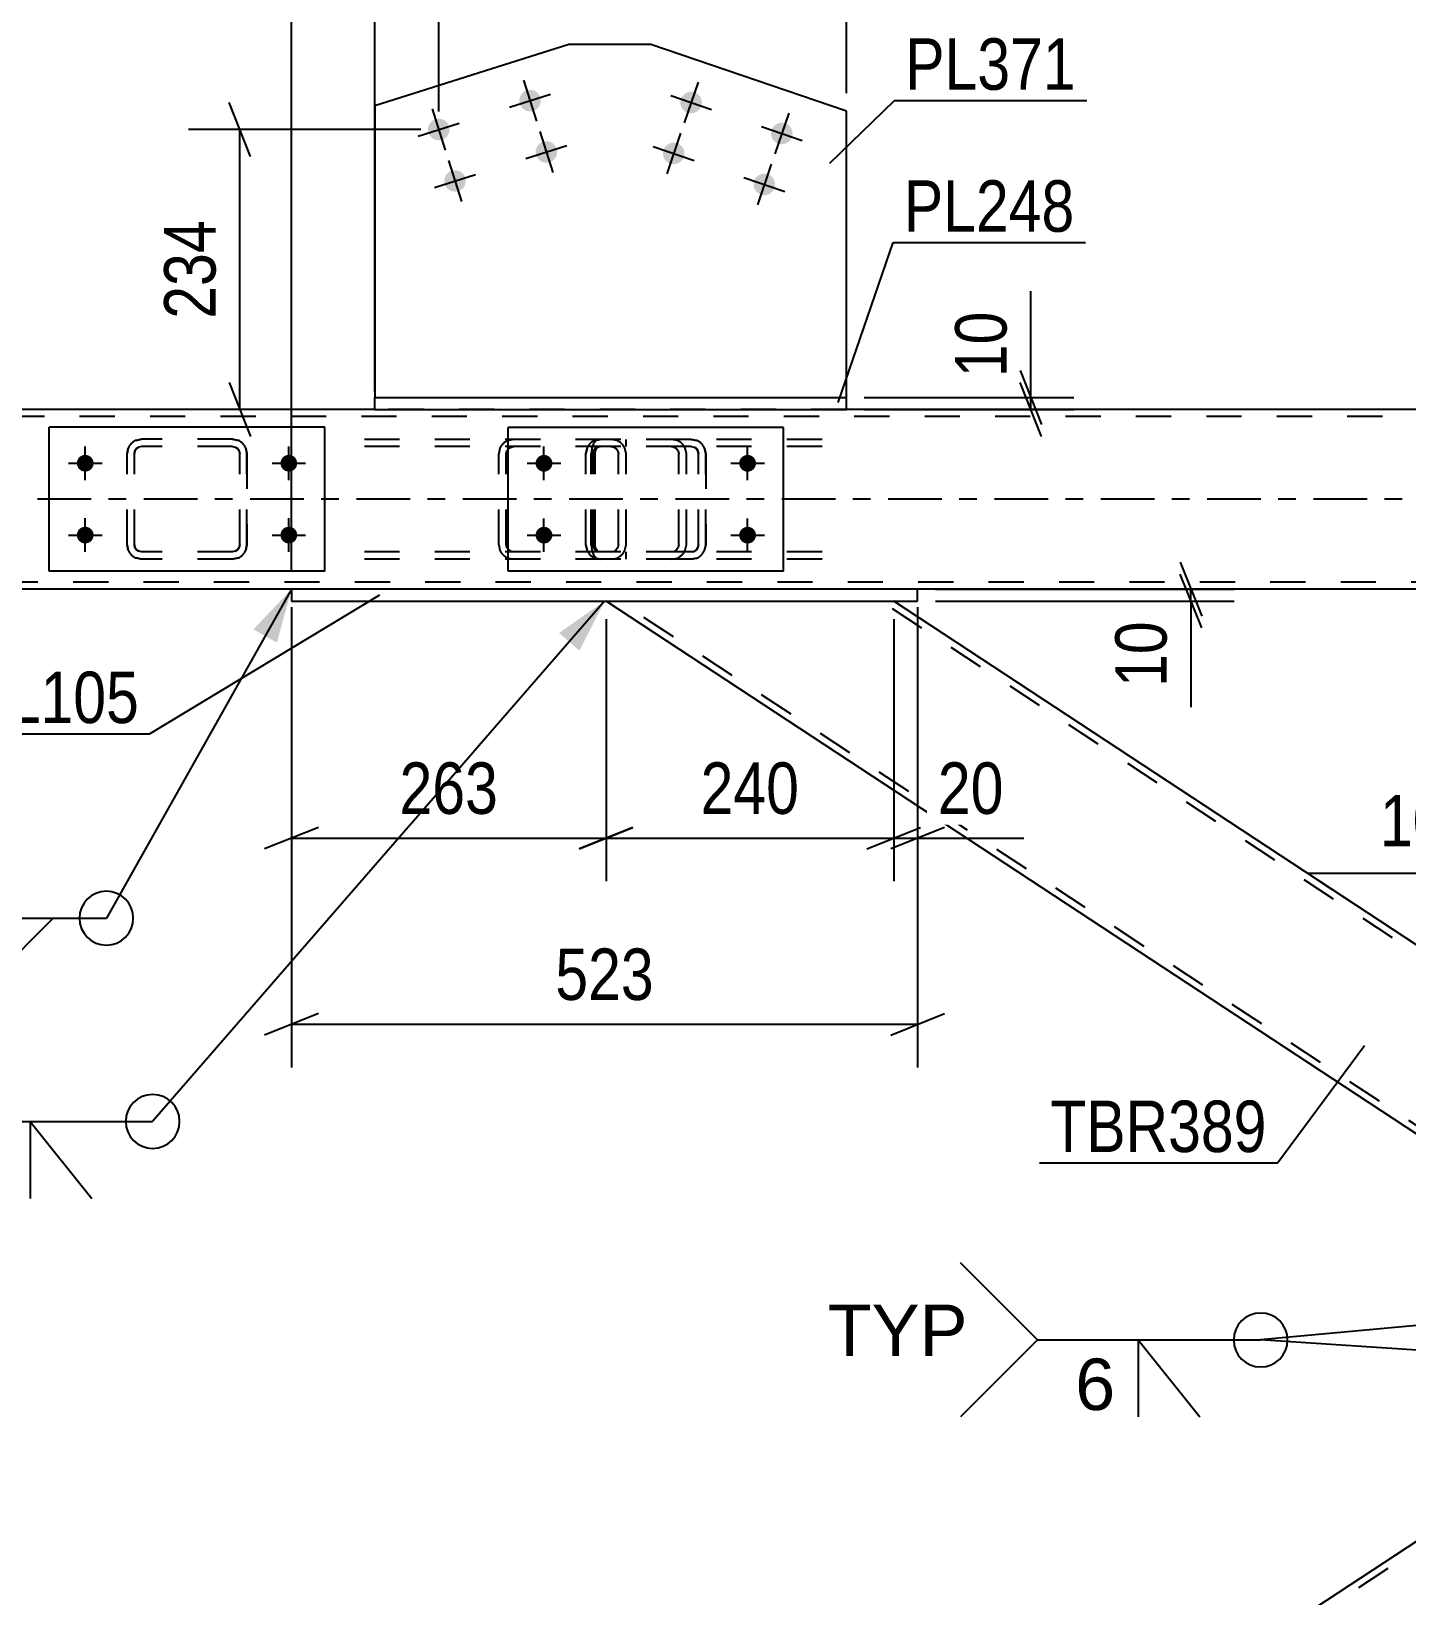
# Model space of a CAD drawing. Header units: millimetres. Extents: x -563 to 626, y -882 to -41.
# Drawn here: x -462.9 to -386.4, y -275.9 to -188.8 of the extents above; entities that cross this region are included whole.
import ezdxf

# ---------------------------------------------------------------- set-up
doc = ezdxf.new("R2010")
doc.units = ezdxf.units.MM
doc.linetypes.add('DXK_LINE_DOT2', pattern=[3.9198, 1.9599, -1.9599])
doc.linetypes.add('DXK_LINE_DOT3', pattern=[5.9187, 2.979, -0.9799, 0.9799, -0.9799])
doc.styles.add('Arial', font='ARIAL.TTF', dxfattribs={"height": 0.2})
doc.styles.add('Arial Narrow', font='ARIALN.TTF', dxfattribs={"height": 0.2})

# ---------------------------------------------------------------- blocks, each defined once
blk = doc.blocks.new('Part-761534688-6300 - 6164')
at = {"color": 2, "linetype": 'Continuous'}
for p, q in [((-368.599, -261.545), (-430.929, -220.546)), ((-360.592, -256.279), (-414.916, -220.546)), ((-361.042, -256.574), (-368.599, -261.545)), ((-360.648, -256.315), (-361.042, -256.574)), ((-360.592, -256.279), (-360.648, -256.315))]:
    blk.add_line(p, q, dxfattribs=at)
at = {"color": 7, "linetype": 'DXK_LINE_DOT2'}
for p, q in [((-430.929, -220.546), (-414.916, -220.546)), ((-368.235, -261.306), (-430.202, -220.546)), ((-360.956, -256.518), (-415.644, -220.546)), ((-361.042, -256.574), (-360.806, -256.419))]:
    blk.add_line(p, q, dxfattribs=at)
blk = doc.blocks.new('Bolt-761534688-6180 - 6164')
at = {"linetype": 'Continuous'}
for points in [[(-434.383, -212.412, -1), (-434.383, -213.346, -1)], [(-423.049, -212.412, -1), (-423.049, -213.346, -1)], [(-434.383, -216.412, -1), (-434.383, -217.346, -1)], [(-423.049, -216.412, -1), (-423.049, -217.346, -1)]]:
    blk.add_hatch(color=1, dxfattribs=at).paths.add_polyline_path(points)
at = {"color": 1, "linetype": 'Continuous'}
for p, q in [((-434.383, -213.812), (-434.383, -211.946)), ((-423.049, -213.812), (-423.049, -211.946)), ((-435.316, -212.879), (-433.449, -212.879)), ((-423.983, -212.879), (-422.116, -212.879)), ((-434.383, -217.812), (-434.383, -215.946)), ((-423.049, -217.812), (-423.049, -215.946)), ((-435.316, -216.879), (-433.449, -216.879)), ((-423.983, -216.879), (-422.116, -216.879))]:
    blk.add_line(p, q, dxfattribs=at)
blk = doc.blocks.new('Bolt-761534688-6174 - 6164')
at = {"linetype": 'Continuous'}
for points in [[(-425.625, -192.989, -1), (-426.761, -192.601, -1)], [(-420.579, -194.716, -1), (-421.714, -194.327, -1)], [(-426.596, -195.828, -1), (-427.732, -195.439, -1)], [(-421.55, -197.554, -1), (-422.686, -197.166, -1)]]:
    blk.add_hatch(color=1, dxfattribs=at).paths.add_polyline_path(points)
at = {"color": 1, "linetype": 'Continuous'}
for p, q in [((-427.328, -192.407), (-425.057, -193.184)), ((-425.804, -191.66), (-426.581, -193.93)), ((-422.282, -194.133), (-420.011, -194.91)), ((-420.758, -193.386), (-421.535, -195.657)), ((-426.776, -194.498), (-427.553, -196.769)), ((-428.299, -195.245), (-426.029, -196.022)), ((-421.729, -196.225), (-422.506, -198.495)), ((-423.253, -196.972), (-420.983, -197.749))]:
    blk.add_line(p, q, dxfattribs=at)
blk = doc.blocks.new('Bolt-761534688-6173 - 6164')
at = {"linetype": 'Continuous'}
for points in [[(-459.918, -212.409, -1), (-459.918, -213.342, -1)], [(-448.585, -212.409, -1), (-448.585, -213.342, -1)], [(-459.918, -216.409, -1), (-459.918, -217.342, -1)], [(-448.585, -216.409, -1), (-448.585, -217.342, -1)]]:
    blk.add_hatch(color=1, dxfattribs=at).paths.add_polyline_path(points)
at = {"color": 1, "linetype": 'Continuous'}
for p, q in [((-459.918, -213.809), (-459.918, -211.942)), ((-448.585, -213.809), (-448.585, -211.942)), ((-460.851, -212.875), (-458.985, -212.875)), ((-449.518, -212.875), (-447.651, -212.875)), ((-459.918, -217.809), (-459.918, -215.942)), ((-448.585, -217.809), (-448.585, -215.942)), ((-460.851, -216.875), (-458.985, -216.875)), ((-449.518, -216.875), (-447.651, -216.875))]:
    blk.add_line(p, q, dxfattribs=at)
blk = doc.blocks.new('Part-761534688-6185 - 6164')
at = {"color": 7, "linetype": 'DXK_LINE_DOT2'}
for p, q in [((-457.091, -211.603), (-456.785, -211.542)), ((-456.785, -211.542), (-457.091, -211.603)), ((-451.718, -211.542), (-456.785, -211.542)), ((-451.718, -211.542), (-451.412, -211.603)), ((-451.412, -211.603), (-451.718, -211.542)), ((-457.585, -212.342), (-457.524, -212.036)), ((-457.524, -212.036), (-457.585, -212.342)), ((-457.585, -217.409), (-457.585, -212.342)), ((-457.585, -212.342), (-457.585, -212.342)), ((-457.585, -217.409), (-457.585, -212.342)), ((-457.185, -212.342), (-457.154, -212.189)), ((-457.154, -212.189), (-457.185, -212.342)), ((-457.185, -217.409), (-457.185, -212.342)), ((-457.185, -212.342), (-457.185, -212.342)), ((-457.185, -217.409), (-457.185, -212.342)), ((-457.154, -212.189), (-457.067, -212.059)), ((-457.067, -212.059), (-457.154, -212.189)), ((-457.067, -212.059), (-456.938, -211.972)), ((-456.938, -211.972), (-457.067, -212.059)), ((-456.785, -211.942), (-456.938, -211.972)), ((-451.718, -211.942), (-456.785, -211.942)), ((-451.718, -211.942), (-451.565, -211.972)), ((-451.565, -211.972), (-451.435, -212.059)), ((-451.435, -212.059), (-451.565, -211.972)), ((-451.435, -212.059), (-451.348, -212.189)), ((-451.348, -212.189), (-451.435, -212.059)), ((-451.348, -212.189), (-451.318, -212.342)), ((-451.318, -212.342), (-451.348, -212.189)), ((-451.318, -217.409), (-451.318, -212.342)), ((-451.318, -212.342), (-451.318, -212.342)), ((-451.318, -217.409), (-451.318, -212.342)), ((-450.979, -212.036), (-450.918, -212.342)), ((-450.918, -212.342), (-450.979, -212.036)), ((-450.918, -217.409), (-450.918, -212.342)), ((-450.918, -212.342), (-450.918, -212.342)), ((-450.918, -212.342), (-450.918, -217.409)), ((-457.585, -217.409), (-457.585, -217.409)), ((-457.524, -217.715), (-457.585, -217.409)), ((-457.585, -217.409), (-457.524, -217.715)), ((-457.185, -217.409), (-457.185, -217.409)), ((-457.154, -217.562), (-457.185, -217.409)), ((-457.185, -217.409), (-457.154, -217.562)), ((-457.067, -217.692), (-457.154, -217.562)), ((-457.154, -217.562), (-457.067, -217.692)), ((-451.348, -217.562), (-451.435, -217.692)), ((-451.435, -217.692), (-451.348, -217.562)), ((-451.318, -217.409), (-451.348, -217.562)), ((-451.348, -217.562), (-451.318, -217.409)), ((-451.318, -217.409), (-451.318, -217.409)), ((-450.918, -217.409), (-450.979, -217.715)), ((-450.979, -217.715), (-450.918, -217.409)), ((-450.918, -217.409), (-450.918, -217.409)), ((-456.785, -218.209), (-457.091, -218.148)), ((-457.091, -218.148), (-456.785, -218.209)), ((-456.938, -217.778), (-457.067, -217.692)), ((-457.067, -217.692), (-456.938, -217.778)), ((-456.785, -217.809), (-456.938, -217.778)), ((-451.718, -217.809), (-456.785, -217.809)), ((-451.718, -218.209), (-456.785, -218.209)), ((-451.565, -217.778), (-451.718, -217.809)), ((-451.412, -218.148), (-451.718, -218.209)), ((-451.718, -218.209), (-451.412, -218.148)), ((-451.435, -217.692), (-451.565, -217.778)), ((-451.565, -217.778), (-451.435, -217.692))]:
    blk.add_line(p, q, dxfattribs=at)
at = {"color": 7, "linetype": 'DXK_LINE_DOT3'}
blk.add_line((-454.251, -214.875), (-454.251, -214.875), dxfattribs=at)
at = {"color": 7, "linetype": 'DXK_LINE_DOT2'}
for centre, start, end in [((-456.785, -212.342), 112.5, 157.5), ((-456.785, -212.342), 112.5, 157.5), ((-451.718, -212.342), 22.5, 67.5), ((-451.718, -212.342), 22.5, 67.5), ((-456.785, -217.409), 202.5, 247.5), ((-456.785, -217.409), 202.5, 247.5), ((-451.718, -217.409), 292.5, 337.5), ((-451.718, -217.409), 292.5, 337.5)]:
    blk.add_arc(centre, 0.8, start, end, dxfattribs=at)
blk = doc.blocks.new('Part-761534688-6186 - 6164')
at = {"color": 2, "linetype": 'Continuous'}
for p, q in [((-421.049, -210.879), (-436.383, -210.879)), ((-436.383, -218.879), (-436.383, -210.879)), ((-421.049, -218.879), (-421.049, -210.879)), ((-421.049, -218.879), (-436.383, -218.879))]:
    blk.add_line(p, q, dxfattribs=at)
blk = doc.blocks.new('Part-761534688-6261 - 6164')
at = {"color": 2, "linetype": 'Continuous'}
for p, q in [((-448.432, -219.879), (-448.432, -220.546)), ((-413.583, -219.879), (-448.432, -219.879)), ((-413.583, -220.546), (-413.583, -219.879)), ((-448.432, -220.546), (-413.583, -220.546))]:
    blk.add_line(p, q, dxfattribs=at)
blk = doc.blocks.new('Part-761534688-6283 - 6164')
at = {"color": 2, "linetype": 'Continuous'}
for p, q in [((-443.805, -209.879), (-443.805, -209.212)), ((-443.805, -209.212), (-417.553, -209.212)), ((-417.553, -209.879), (-417.553, -209.212)), ((-443.805, -209.879), (-417.553, -209.879))]:
    blk.add_line(p, q, dxfattribs=at)
blk = doc.blocks.new('Part-761534688-6239 - 6164')
at = {"color": 7, "linetype": 'DXK_LINE_DOT2'}
for p, q in [((-430.662, -211.546), (-445.686, -211.546)), ((-436.053, -211.546), (-436.379, -211.606)), ((-430.336, -211.606), (-430.662, -211.546)), ((-430.662, -211.946), (-445.686, -211.946)), ((-436.84, -212.039), (-436.905, -212.346)), ((-436.905, -217.412), (-436.905, -212.346)), ((-436.479, -212.346), (-436.447, -212.192)), ((-436.479, -217.412), (-436.479, -212.346)), ((-436.447, -212.192), (-436.354, -212.063)), ((-436.354, -212.063), (-436.216, -211.976)), ((-436.216, -211.976), (-436.053, -211.946)), ((-430.662, -211.946), (-430.499, -211.976)), ((-430.499, -211.976), (-430.361, -212.063)), ((-430.361, -212.063), (-430.268, -212.192)), ((-430.268, -212.192), (-430.236, -212.346)), ((-430.236, -217.412), (-430.236, -212.346)), ((-429.81, -212.346), (-429.875, -212.039)), ((-429.81, -217.412), (-429.81, -212.346)), ((-436.905, -217.412), (-436.84, -217.718)), ((-436.447, -217.565), (-436.479, -217.412)), ((-436.354, -217.695), (-436.447, -217.565)), ((-430.268, -217.565), (-430.361, -217.695)), ((-430.236, -217.412), (-430.268, -217.565)), ((-429.875, -217.718), (-429.81, -217.412)), ((-430.662, -217.812), (-445.686, -217.812)), ((-430.662, -218.212), (-445.686, -218.212)), ((-436.379, -218.151), (-436.053, -218.212)), ((-436.216, -217.782), (-436.354, -217.695)), ((-436.053, -217.812), (-436.216, -217.782)), ((-430.499, -217.782), (-430.662, -217.812)), ((-430.662, -218.212), (-430.336, -218.151)), ((-430.361, -217.695), (-430.499, -217.782))]:
    blk.add_line(p, q, dxfattribs=at)
for centre, start, end in [((-436.086, -212.38), 110.75832, 155.68004), ((-430.629, -212.38), 24.31996, 69.24168), ((-436.086, -217.378), 204.31996, 249.24168), ((-430.629, -217.378), 290.75832, 335.68004)]:
    blk.add_arc(centre, 0.827, start, end, dxfattribs=at)
blk = doc.blocks.new('Part-761534688-6306 - 6164')
at = {"color": 2, "linetype": 'Continuous'}
for p, q in [((-446.585, -210.875), (-461.918, -210.875)), ((-461.918, -218.875), (-461.918, -210.875)), ((-446.585, -218.875), (-446.585, -210.875)), ((-446.585, -218.875), (-461.918, -218.875))]:
    blk.add_line(p, q, dxfattribs=at)
blk = doc.blocks.new('Bolt-761534688-6331 - 6164')
at = {"linetype": 'Continuous'}
for points in [[(-434.584, -192.51, -1), (-435.728, -192.872, -1)], [(-439.669, -194.12, -1), (-440.813, -194.482, -1)], [(-433.679, -195.37, -1), (-434.823, -195.732, -1)], [(-438.764, -196.98, -1), (-439.908, -197.342, -1)]]:
    blk.add_hatch(color=1, dxfattribs=at).paths.add_polyline_path(points)
at = {"color": 1, "linetype": 'Continuous'}
for p, q in [((-435.518, -191.547), (-434.794, -193.835)), ((-436.3, -193.053), (-434.012, -192.329)), ((-440.603, -193.157), (-439.879, -195.445)), ((-441.385, -194.663), (-439.097, -193.939)), ((-434.613, -194.407), (-433.889, -196.696)), ((-435.395, -195.914), (-433.107, -195.189)), ((-439.698, -196.017), (-438.974, -198.305)), ((-440.48, -197.523), (-438.192, -196.799))]:
    blk.add_line(p, q, dxfattribs=at)
blk = doc.blocks.new('Part-761534688-6332 - 6164')
at = {"color": 2, "linetype": 'Continuous'}
for p, q in [((-433, -189.561), (-443.805, -192.981)), ((-428.436, -189.561), (-433, -189.561)), ((-417.553, -193.285), (-428.436, -189.561)), ((-443.805, -192.981), (-443.805, -209.212)), ((-417.553, -209.212), (-417.553, -193.285))]:
    blk.add_line(p, q, dxfattribs=at)
at = {"color": 7, "linetype": 'DXK_LINE_DOT2'}
blk.add_line((-443.805, -209.212), (-417.553, -209.212), dxfattribs=at)
blk = doc.blocks.new('Part-761534688-6352 - 6164')
at = {"color": 7, "linetype": 'DXK_LINE_DOT2'}
for p, q in [((-431.306, -211.546), (-431.478, -211.606)), ((-418.903, -211.546), (-431.306, -211.546)), ((-429.81, -211.946), (-429.81, -211.546)), ((-426.973, -211.606), (-427.295, -211.546)), ((-431.721, -212.039), (-431.755, -212.346)), ((-431.755, -217.412), (-431.755, -212.346)), ((-431.624, -211.78), (-431.721, -212.039)), ((-431.478, -211.606), (-431.624, -211.78)), ((-431.531, -212.346), (-431.514, -212.192)), ((-431.531, -217.412), (-431.531, -212.346)), ((-431.514, -212.192), (-431.465, -212.063)), ((-431.465, -212.063), (-431.392, -211.976)), ((-431.392, -211.976), (-431.306, -211.946)), ((-418.903, -211.946), (-431.306, -211.946)), ((-427.295, -211.946), (-427.134, -211.976)), ((-427.134, -211.976), (-426.998, -212.063)), ((-426.998, -212.063), (-426.907, -212.192)), ((-426.907, -212.192), (-426.875, -212.346)), ((-426.875, -217.412), (-426.875, -212.346)), ((-426.455, -212.346), (-426.519, -212.039)), ((-426.455, -217.412), (-426.455, -212.346)), ((-431.755, -217.412), (-431.721, -217.718)), ((-431.514, -217.565), (-431.531, -217.412)), ((-431.465, -217.695), (-431.514, -217.565)), ((-426.907, -217.565), (-426.998, -217.695)), ((-426.875, -217.412), (-426.907, -217.565)), ((-426.519, -217.718), (-426.455, -217.412)), ((-431.721, -217.718), (-431.624, -217.978)), ((-431.624, -217.978), (-431.478, -218.151)), ((-431.478, -218.151), (-431.306, -218.212)), ((-431.392, -217.782), (-431.465, -217.695)), ((-431.306, -217.812), (-431.392, -217.782)), ((-418.903, -217.812), (-431.306, -217.812)), ((-418.903, -218.212), (-431.306, -218.212)), ((-429.81, -218.212), (-429.81, -217.812)), ((-427.134, -217.782), (-427.295, -217.812)), ((-427.295, -218.212), (-426.973, -218.151)), ((-426.998, -217.695), (-427.134, -217.782))]:
    blk.add_line(p, q, dxfattribs=at)
for centre, start, end in [((-427.27, -212.372), 23.89514, 68.84868), ((-427.27, -217.386), 291.15132, 336.10486)]:
    blk.add_arc(centre, 0.821, start, end, dxfattribs=at)
blk = doc.blocks.new('Part-761534688-6371 - 6164')
at = {"color": 7, "linetype": 'DXK_LINE_DOT2'}
blk.add_line((-305.541, -220.546), (-432.734, -304.21), dxfattribs=at)
at = {"color": 2, "linetype": 'Continuous'}
blk.add_line((-368.599, -261.545), (-433.462, -304.21), dxfattribs=at)
blk = doc.blocks.new('Part-761534688-6421 - 6164')
at = {"color": 7, "linetype": 'DXK_LINE_DOT2'}
for p, q in [((-258.359, -210.279), (-488.03, -210.279)), ((-417.553, -209.879), (-443.805, -209.879)), ((-488.03, -219.479), (-258.359, -219.479)), ((-413.583, -219.879), (-448.432, -219.879))]:
    blk.add_line(p, q, dxfattribs=at)
at = {"color": 2, "linetype": 'Continuous'}
for p, q in [((-443.805, -209.879), (-481.364, -209.879)), ((-373.45, -209.879), (-417.553, -209.879)), ((-448.432, -219.879), (-481.364, -219.879)), ((-307.602, -219.879), (-413.583, -219.879))]:
    blk.add_line(p, q, dxfattribs=at)
at = {"color": 7, "linetype": 'DXK_LINE_DOT3'}
blk.add_line((-258.359, -214.879), (-488.03, -214.879), dxfattribs=at)
blk = doc.blocks.new('Part-761534688-6429 - 6164')
at = {"color": 7, "linetype": 'DXK_LINE_DOT2'}
for p, q in [((-431.555, -211.606), (-431.249, -211.546)), ((-431.249, -211.546), (-431.555, -211.606)), ((-426.183, -211.546), (-431.249, -211.546)), ((-426.183, -211.546), (-425.877, -211.606)), ((-425.876, -211.606), (-426.183, -211.546)), ((-432.049, -212.346), (-431.988, -212.039)), ((-431.988, -212.039), (-432.049, -212.346)), ((-432.049, -217.412), (-432.049, -212.346)), ((-432.049, -212.346), (-432.049, -212.346)), ((-432.049, -217.412), (-432.049, -212.346)), ((-431.649, -212.346), (-431.619, -212.192)), ((-431.619, -212.192), (-431.649, -212.346)), ((-431.649, -217.412), (-431.649, -212.346)), ((-431.649, -212.346), (-431.649, -212.346)), ((-431.649, -217.412), (-431.649, -212.346)), ((-431.619, -212.192), (-431.532, -212.063)), ((-431.532, -212.063), (-431.619, -212.192)), ((-431.532, -212.063), (-431.402, -211.976)), ((-431.402, -211.976), (-431.532, -212.063)), ((-431.402, -211.976), (-431.249, -211.946)), ((-431.249, -211.946), (-431.402, -211.976)), ((-426.183, -211.946), (-431.249, -211.946)), ((-426.183, -211.946), (-426.03, -211.976)), ((-426.03, -211.976), (-425.9, -212.063)), ((-425.9, -212.063), (-426.03, -211.976)), ((-425.9, -212.063), (-425.813, -212.192)), ((-425.813, -212.192), (-425.9, -212.063)), ((-425.813, -212.192), (-425.783, -212.346)), ((-425.783, -212.346), (-425.813, -212.192)), ((-425.783, -217.412), (-425.783, -212.346)), ((-425.783, -212.346), (-425.783, -212.346)), ((-425.783, -217.412), (-425.783, -212.346)), ((-425.444, -212.039), (-425.383, -212.346)), ((-425.383, -212.346), (-425.444, -212.039)), ((-425.383, -217.412), (-425.383, -212.346)), ((-425.383, -212.346), (-425.383, -212.346)), ((-425.383, -212.346), (-425.383, -217.412)), ((-432.049, -217.412), (-432.049, -217.412)), ((-431.988, -217.718), (-432.049, -217.412)), ((-432.049, -217.412), (-431.988, -217.718)), ((-431.649, -217.412), (-431.649, -217.412)), ((-431.619, -217.565), (-431.649, -217.412)), ((-431.649, -217.412), (-431.619, -217.565)), ((-431.532, -217.695), (-431.619, -217.565)), ((-431.619, -217.565), (-431.532, -217.695)), ((-425.813, -217.565), (-425.9, -217.695)), ((-425.9, -217.695), (-425.813, -217.565)), ((-425.783, -217.412), (-425.813, -217.565)), ((-425.813, -217.565), (-425.783, -217.412)), ((-425.783, -217.412), (-425.783, -217.412)), ((-425.383, -217.412), (-425.444, -217.718)), ((-425.444, -217.718), (-425.383, -217.412)), ((-425.383, -217.412), (-425.383, -217.412)), ((-431.249, -218.212), (-431.555, -218.151)), ((-431.555, -218.151), (-431.249, -218.212)), ((-431.402, -217.782), (-431.532, -217.695)), ((-431.532, -217.695), (-431.402, -217.782)), ((-431.249, -217.812), (-431.402, -217.782)), ((-426.183, -217.812), (-431.249, -217.812)), ((-426.183, -218.212), (-431.249, -218.212)), ((-426.03, -217.782), (-426.183, -217.812)), ((-426.183, -217.812), (-426.03, -217.782)), ((-425.877, -218.151), (-426.183, -218.212)), ((-426.183, -218.212), (-425.876, -218.151)), ((-425.9, -217.695), (-426.03, -217.782)), ((-426.03, -217.782), (-425.9, -217.695))]:
    blk.add_line(p, q, dxfattribs=at)
at = {"color": 7, "linetype": 'DXK_LINE_DOT3'}
blk.add_line((-428.716, -214.879), (-428.716, -214.879), dxfattribs=at)
at = {"color": 7, "linetype": 'DXK_LINE_DOT2'}
for centre, start, end in [((-431.249, -212.346), 112.5, 157.5), ((-431.249, -212.346), 112.5, 157.5), ((-426.183, -212.346), 22.5, 67.5), ((-426.183, -212.346), 22.5, 67.5), ((-431.249, -217.412), 202.5, 247.5), ((-431.249, -217.412), 202.5, 247.5), ((-426.183, -217.412), 292.5, 337.5), ((-426.183, -217.412), 292.5, 337.5)]:
    blk.add_arc(centre, 0.8, start, end, dxfattribs=at)
blk = doc.blocks.new('StraightDimension-761534688-22443 - 6164')
at = {"color": 7, "linetype": 'Continuous'}
for p, q in [((-443.805, -208.879), (-443.805, -182.561)), ((-440.241, -193.301), (-440.241, -182.561)), ((-443.805, -185.411), (-449.711, -185.411)), ((-443.805, -185.411), (-449.711, -185.411)), ((-445.305, -186.011), (-442.305, -184.811)), ((-443.805, -185.411), (-440.241, -185.411)), ((-438.741, -184.811), (-441.741, -186.011))]:
    blk.add_line(p, q, dxfattribs=at)
at = {"color": 0}
blk.add_wipeout([(-444.33, -184.661), (-444.33, -180.461), (-449.186, -180.461), (-449.186, -184.661)], dxfattribs=at)
at = {"color": 3, "style": 'Arial Narrow'}
blk.add_text('53', height=2.8633, dxfattribs=at).set_placement((-448.586, -184.061))
blk = doc.blocks.new('StraightDimension-761534688-6553 - 6164')
at = {"color": 7, "linetype": 'Continuous'}
for p, q in [((-448.432, -220.879), (-448.432, -246.5)), ((-413.583, -220.879), (-413.583, -246.5)), ((-446.932, -243.5), (-449.932, -244.7)), ((-415.083, -244.7), (-412.083, -243.5)), ((-448.432, -244.1), (-413.583, -244.1))]:
    blk.add_line(p, q, dxfattribs=at)
at = {"color": 0}
blk.add_wipeout([(-427.665, -243.35), (-427.665, -239.15), (-434.35, -239.15), (-434.35, -243.35)], dxfattribs=at)
at = {"color": 3, "style": 'Arial Narrow'}
blk.add_text('523', height=2.8633, dxfattribs=at).set_placement((-433.75, -242.75))
blk = doc.blocks.new('StraightDimension-761534688-22627 - 6164')
at = {"color": 7, "linetype": 'Continuous'}
for p, q in [((-407.282, -209.212), (-407.282, -203.306)), ((-407.282, -209.212), (-407.282, -203.306)), ((-407.882, -207.712), (-406.682, -210.712)), ((-406.682, -211.379), (-407.882, -208.379)), ((-416.553, -209.212), (-404.882, -209.212)), ((-407.282, -209.879), (-407.282, -209.212)), ((-416.553, -209.879), (-404.882, -209.879))]:
    blk.add_line(p, q, dxfattribs=at)
at = {"color": 0}
blk.add_wipeout([(-408.032, -203.831), (-412.232, -203.831), (-412.232, -208.687), (-408.032, -208.687)], dxfattribs=at)
at = {"color": 3, "style": 'Arial Narrow'}
blk.add_text('10', height=2.8633, rotation=90.00021, dxfattribs=at).set_placement((-408.632, -208.087))
blk = doc.blocks.new('StraightDimension-761534688-22442 - 6164')
at = {"color": 7, "linetype": 'Continuous'}
for p, q in [((-440.241, -193.301), (-440.241, -182.561)), ((-417.553, -192.285), (-417.553, -182.561)), ((-438.741, -184.811), (-441.741, -186.011)), ((-440.241, -185.411), (-417.553, -185.411)), ((-419.053, -186.011), (-416.053, -184.811))]:
    blk.add_line(p, q, dxfattribs=at)
at = {"color": 0}
blk.add_wipeout([(-425.555, -184.661), (-425.555, -180.461), (-432.239, -180.461), (-432.239, -184.661)], dxfattribs=at)
at = {"color": 3, "style": 'Arial Narrow'}
blk.add_text('340', height=2.8633, dxfattribs=at).set_placement((-431.639, -184.061))
blk = doc.blocks.new('StraightDimension-761534688-12094 - 6164')
at = {"color": 7, "linetype": 'Continuous'}
blk.add_line((-443.805, -208.879), (-443.805, -155.597), dxfattribs=at)
blk = doc.blocks.new('StraightDimension-761534688-12095 - 6164')
at = {"color": 7, "linetype": 'Continuous'}
for p, q in [((-443.805, -208.879), (-443.805, -155.597)), ((-448.432, -218.879), (-448.432, -162.497)), ((-449.932, -174.381), (-446.932, -173.181)), ((-442.305, -173.181), (-445.305, -174.381)), ((-448.432, -173.781), (-443.805, -173.781))]:
    blk.add_line(p, q, dxfattribs=at)
at = {"color": 0, "linetype": 'Continuous'}
blk.add_wipeout([(-444.405, -154.997), (-448.605, -154.997), (-448.605, -161.681), (-444.405, -161.681)], dxfattribs=at)
at = {"color": 3, "linetype": 'Continuous', "style": 'Arial Narrow'}
blk.add_text('663', height=2.8633, rotation=90.00021, dxfattribs=at).set_placement((-445.005, -161.081))
at = {"color": 0}
blk.add_wipeout([(-443.69, -173.031), (-443.69, -168.831), (-448.547, -168.831), (-448.547, -173.031)], dxfattribs=at)
at = {"color": 3, "style": 'Arial Narrow'}
blk.add_text('69', height=2.8633, dxfattribs=at).set_placement((-447.947, -172.431))
blk = doc.blocks.new('StraightDimension-761534688-12096 - 6164')
at = {"color": 7, "linetype": 'Continuous'}
for p, q in [((-448.432, -218.879), (-448.432, -162.497)), ((-488.03, -208.879), (-488.03, -170.653)), ((-486.53, -173.181), (-489.53, -174.381)), ((-449.932, -174.381), (-446.932, -173.181)), ((-488.03, -173.781), (-448.432, -173.781))]:
    blk.add_line(p, q, dxfattribs=at)
at = {"color": 0, "linetype": 'Continuous'}
blk.add_wipeout([(-449.032, -161.897), (-453.232, -161.897), (-453.232, -168.581), (-449.032, -168.581)], dxfattribs=at)
at = {"color": 0}
blk.add_wipeout([(-464.889, -173.031), (-464.889, -168.831), (-471.573, -168.831), (-471.573, -173.031)], dxfattribs=at)
at = {"color": 3, "linetype": 'Continuous', "style": 'Arial Narrow'}
blk.add_text('594', height=2.8633, rotation=90.00021, dxfattribs=at).set_placement((-449.632, -167.981))
at = {"color": 3, "style": 'Arial Narrow'}
blk.add_text('594', height=2.8633, dxfattribs=at).set_placement((-470.973, -172.431))
at = {"color": 0, "linetype": 'Continuous'}
blk.add_wipeout([(-488.63, -170.053), (-492.83, -170.053), (-492.83, -173.081), (-488.63, -173.081)], dxfattribs=at)
at = {"color": 3, "linetype": 'Continuous', "style": 'Arial Narrow'}
blk.add_text('0', height=2.863, rotation=90.00021, dxfattribs=at).set_placement((-489.23, -172.481))
blk = doc.blocks.new('StraightDimension-761534688-12313 - 6164')
at = {"color": 7, "linetype": 'Continuous'}
for p, q in [((-413.583, -220.879), (-413.583, -236.141)), ((-414.916, -221.546), (-414.916, -236.141)), ((-416.416, -234.341), (-413.416, -233.141)), ((-412.083, -233.141), (-415.083, -234.341)), ((-414.916, -233.741), (-413.583, -233.741)), ((-413.583, -233.741), (-407.677, -233.741)), ((-413.583, -233.741), (-407.677, -233.741))]:
    blk.add_line(p, q, dxfattribs=at)
at = {"color": 0}
blk.add_wipeout([(-408.202, -232.991), (-408.202, -228.791), (-413.058, -228.791), (-413.058, -232.991)], dxfattribs=at)
at = {"color": 3, "style": 'Arial Narrow'}
blk.add_text('20', height=2.8633, dxfattribs=at).set_placement((-412.458, -232.391))
blk = doc.blocks.new('StraightDimension-761534688-12314 - 6164')
at = {"color": 7, "linetype": 'Continuous'}
for p, q in [((-430.929, -221.546), (-430.929, -236.141)), ((-414.916, -221.546), (-414.916, -236.141)), ((-429.429, -233.141), (-432.429, -234.341)), ((-416.416, -234.341), (-413.416, -233.141)), ((-430.929, -233.741), (-414.916, -233.741))]:
    blk.add_line(p, q, dxfattribs=at)
at = {"color": 0}
blk.add_wipeout([(-419.581, -232.991), (-419.581, -228.791), (-426.265, -228.791), (-426.265, -232.991)], dxfattribs=at)
at = {"color": 3, "style": 'Arial Narrow'}
blk.add_text('240', height=2.8633, dxfattribs=at).set_placement((-425.665, -232.391))
blk = doc.blocks.new('StraightDimension-761534688-12315 - 6164')
at = {"color": 7, "linetype": 'Continuous'}
for p, q in [((-448.432, -220.879), (-448.432, -236.141)), ((-430.929, -221.546), (-430.929, -236.141)), ((-446.932, -233.141), (-449.932, -234.341)), ((-432.429, -234.341), (-429.429, -233.141)), ((-448.432, -233.741), (-430.929, -233.741))]:
    blk.add_line(p, q, dxfattribs=at)
at = {"color": 0}
blk.add_wipeout([(-436.338, -232.991), (-436.338, -228.791), (-443.023, -228.791), (-443.023, -232.991)], dxfattribs=at)
at = {"color": 3, "style": 'Arial Narrow'}
blk.add_text('263', height=2.8633, dxfattribs=at).set_placement((-442.423, -232.391))
blk = doc.blocks.new('StraightDimension-761534688-22469 - 6164')
at = {"color": 7, "linetype": 'Continuous'}
for p, q in [((-450.713, -195.801), (-451.913, -192.801)), ((-441.241, -194.301), (-454.163, -194.301)), ((-451.313, -209.879), (-451.313, -194.301)), ((-451.913, -208.379), (-450.713, -211.379)), ((-444.805, -209.879), (-454.163, -209.879))]:
    blk.add_line(p, q, dxfattribs=at)
at = {"color": 0}
blk.add_wipeout([(-452.063, -198.748), (-456.263, -198.748), (-456.263, -205.432), (-452.063, -205.432)], dxfattribs=at)
at = {"color": 3, "style": 'Arial Narrow'}
blk.add_text('234', height=2.8633, rotation=90.00021, dxfattribs=at).set_placement((-452.663, -204.832))
blk = doc.blocks.new('StraightDimension-761534688-22604 - 6164')
at = {"color": 7, "linetype": 'Continuous'}
for p, q in [((-398.972, -218.379), (-397.772, -221.379)), ((-397.772, -222.046), (-398.972, -219.046)), ((-412.583, -219.879), (-395.972, -219.879)), ((-398.372, -220.546), (-398.372, -219.879)), ((-412.583, -220.546), (-395.972, -220.546)), ((-398.372, -220.546), (-398.372, -226.452)), ((-398.372, -220.546), (-398.372, -226.452))]:
    blk.add_line(p, q, dxfattribs=at)
at = {"color": 0}
blk.add_wipeout([(-399.122, -221.071), (-403.322, -221.071), (-403.322, -225.927), (-399.122, -225.927)], dxfattribs=at)
at = {"color": 3, "style": 'Arial Narrow'}
blk.add_text('10', height=2.8633, rotation=90.00021, dxfattribs=at).set_placement((-399.722, -225.327))
blk = doc.blocks.new('AngleDimension-761534688-22636 - 6164')
at = {"color": 7, "linetype": 'Continuous'}
for p, q in [((-390.52, -236.593), (-391.873, -235.703)), ((-378.339, -235.703), (-391.873, -235.703)), ((-378.339, -244.605), (-391.873, -235.703)), ((-378.339, -244.605), (-378.339, -235.703))]:
    blk.add_line(p, q, dxfattribs=at)
at = {"color": 0}
for points in [[(-381.764, -234.803), (-381.764, -230.603), (-388.448, -230.603), (-388.448, -234.803)], [(-373.239, -237.726), (-377.439, -237.726), (-377.439, -242.582), (-373.239, -242.582)]]:
    blk.add_wipeout(points, dxfattribs=at)
at = {"color": 3, "style": 'Arial Narrow'}
blk.add_text('100', height=2.8633, dxfattribs=at).set_placement((-387.848, -234.203))
blk.add_text('66', height=2.8633, rotation=90.00021, dxfattribs=at).set_placement((-373.839, -241.982))
blk = doc.blocks.new('Mark-761534688-6257 - 6164')
at = {"color": 30, "linetype": 'Continuous'}
for p in [(-443.531, -220.226), (-467.019, -227.94)]:
    blk.add_line(p, (-456.316, -227.94), dxfattribs=at)
at = {"color": 0}
blk.add_wipeout([(-456.916, -227.34), (-456.916, -224.34), (-466.419, -224.34), (-466.419, -227.34)], dxfattribs=at)
blk.add_wipeout([(-456.916, -227.34), (-456.916, -224.34), (-466.419, -224.34), (-466.419, -227.34)], dxfattribs=at)
at = {"color": 3, "style": 'Arial Narrow'}
blk.add_text('PL105', height=2.8633, dxfattribs=at).set_placement((-466.419, -227.34))
blk = doc.blocks.new('WeldMark-761534688-23960 - 6164')
at = {"linetype": 'Continuous'}
blk.add_hatch(color=30, dxfattribs=at).paths.add_polyline_path([(-433.541, -222.319), (-431.007, -220.546), (-432.408, -223.302)])
at = {"color": 30, "linetype": 'Continuous'}
for p in [(-431.007, -220.546), (-468.589, -249.51)]:
    blk.add_line(p, (-456.165, -249.51), dxfattribs=at)
at = {"color": 3, "linetype": 'Continuous'}
for p, q in [((-468.589, -249.51), (-472.874, -245.224)), ((-468.589, -249.51), (-472.874, -253.795)), ((-462.979, -249.51), (-459.551, -253.795)), ((-462.979, -249.51), (-462.979, -253.795))]:
    blk.add_line(p, q, dxfattribs=at)
for start, end in [(90, 270), (270, 90)]:
    blk.add_arc((-456.165, -249.51), 1.5, start, end, dxfattribs=at)
at = {"color": 0}
blk.add_wipeout([(-464.065, -253.61), (-464.065, -250.21), (-466.689, -250.21), (-466.689, -253.61)], dxfattribs=at)
at = {"color": 3, "style": 'Arial'}
blk.add_text('6', height=2.865, dxfattribs=at).set_placement((-466.489, -253.41))
at = {"color": 0, "linetype": 'Continuous'}
blk.add_wipeout([(-472.489, -250.41), (-472.489, -247.41), (-480.264, -247.41), (-480.264, -250.41)], dxfattribs=at)
blk.add_wipeout([(-472.489, -250.41), (-472.489, -247.41), (-480.264, -247.41), (-480.264, -250.41)], dxfattribs=at)
at = {"color": 3, "linetype": 'Continuous', "style": 'Arial'}
blk.add_text('TYP', height=2.8652, dxfattribs=at).set_placement((-480.264, -250.41))
blk = doc.blocks.new('Mark-761534688-6279 - 6164')
at = {"color": 30, "linetype": 'Continuous'}
for p, q in [((-418.013, -209.504), (-414.95, -200.591)), ((-414.95, -200.591), (-404.246, -200.591))]:
    blk.add_line(p, q, dxfattribs=at)
at = {"color": 0}
blk.add_wipeout([(-404.846, -199.991), (-404.846, -196.991), (-414.35, -196.991), (-414.35, -199.991)], dxfattribs=at)
blk.add_wipeout([(-404.846, -199.991), (-404.846, -196.991), (-414.35, -196.991), (-414.35, -199.991)], dxfattribs=at)
at = {"color": 3, "style": 'Arial Narrow'}
blk.add_text('PL248', height=2.8633, dxfattribs=at).set_placement((-414.35, -199.991))
blk = doc.blocks.new('Mark-761534688-6296 - 6164')
at = {"color": 30, "linetype": 'Continuous'}
for p in [(-388.706, -245.305), (-406.799, -251.814)]:
    blk.add_line(p, (-393.543, -251.814), dxfattribs=at)
at = {"color": 0}
blk.add_wipeout([(-394.143, -251.214), (-394.143, -248.214), (-406.199, -248.214), (-406.199, -251.214)], dxfattribs=at)
blk.add_wipeout([(-394.143, -251.214), (-394.143, -248.214), (-406.199, -248.214), (-406.199, -251.214)], dxfattribs=at)
at = {"color": 3, "style": 'Arial Narrow'}
blk.add_text('TBR389', height=2.8633, dxfattribs=at).set_placement((-406.199, -251.214))
blk = doc.blocks.new('WeldMark-761534688-24014 - 6164')
at = {"linetype": 'Continuous'}
for points in [[(-367.679, -258.458), (-364.623, -258.93), (-367.542, -259.951)], [(-359.533, -263.232), (-356.589, -264.178), (-359.632, -264.729)]]:
    blk.add_hatch(color=30, dxfattribs=at).paths.add_polyline_path(points)
at = {"color": 3, "linetype": 'Continuous'}
for p, q in [((-406.914, -261.674), (-411.2, -257.388)), ((-406.914, -261.674), (-411.2, -265.959)), ((-401.305, -261.674), (-397.876, -265.959)), ((-401.305, -261.674), (-401.305, -265.959))]:
    blk.add_line(p, q, dxfattribs=at)
at = {"color": 30, "linetype": 'Continuous'}
for p in [(-364.623, -258.93), (-406.914, -261.674), (-356.589, -264.178)]:
    blk.add_line(p, (-394.491, -261.674), dxfattribs=at)
at = {"color": 3, "linetype": 'Continuous'}
for start, end in [(90, 270), (270, 90)]:
    blk.add_arc((-394.491, -261.674), 1.5, start, end, dxfattribs=at)
at = {"color": 0}
blk.add_wipeout([(-402.391, -265.774), (-402.391, -262.374), (-405.014, -262.374), (-405.014, -265.774)], dxfattribs=at)
at = {"color": 3, "style": 'Arial'}
blk.add_text('6', height=2.865, dxfattribs=at).set_placement((-404.814, -265.574))
at = {"color": 0, "linetype": 'Continuous'}
blk.add_wipeout([(-410.814, -262.574), (-410.814, -259.574), (-418.59, -259.574), (-418.59, -262.574)], dxfattribs=at)
blk.add_wipeout([(-410.814, -262.574), (-410.814, -259.574), (-418.59, -259.574), (-418.59, -262.574)], dxfattribs=at)
at = {"color": 3, "linetype": 'Continuous', "style": 'Arial'}
blk.add_text('TYP', height=2.8652, dxfattribs=at).set_placement((-418.59, -262.574))
blk = doc.blocks.new('Mark-761534688-22479 - 6164')
at = {"color": 30, "linetype": 'Continuous'}
for p, q in [((-418.47, -196.168), (-414.872, -192.689)), ((-414.872, -192.689), (-404.168, -192.689))]:
    blk.add_line(p, q, dxfattribs=at)
at = {"color": 0}
blk.add_wipeout([(-404.768, -192.089), (-404.768, -189.089), (-414.272, -189.089), (-414.272, -192.089)], dxfattribs=at)
blk.add_wipeout([(-404.768, -192.089), (-404.768, -189.089), (-414.272, -189.089), (-414.272, -192.089)], dxfattribs=at)
at = {"color": 3, "style": 'Arial Narrow'}
blk.add_text('PL371', height=2.8633, dxfattribs=at).set_placement((-414.272, -192.089))
blk = doc.blocks.new('WeldMark-761534688-23954 - 6164')
at = {"linetype": 'Continuous'}
blk.add_hatch(color=30, dxfattribs=at).paths.add_polyline_path([(-450.557, -222.126), (-448.432, -219.879), (-449.249, -222.861)])
at = {"color": 30, "linetype": 'Continuous'}
for p in [(-448.432, -219.879), (-471.165, -238.2)]:
    blk.add_line(p, (-458.742, -238.2), dxfattribs=at)
at = {"color": 3, "linetype": 'Continuous'}
for p, q in [((-471.165, -238.2), (-475.451, -233.915)), ((-471.165, -238.2), (-475.451, -242.486)), ((-465.985, -238.2), (-461.699, -238.2)), ((-461.699, -238.2), (-465.985, -242.486)), ((-465.985, -242.486), (-465.985, -238.2))]:
    blk.add_line(p, q, dxfattribs=at)
for start, end in [(90, 270), (270, 90)]:
    blk.add_arc((-458.742, -238.2), 1.5, start, end, dxfattribs=at)
at = {"color": 0}
blk.add_wipeout([(-466.642, -242.3), (-466.642, -238.9), (-469.265, -238.9), (-469.265, -242.3)], dxfattribs=at)
at = {"color": 3, "style": 'Arial'}
blk.add_text('6', height=2.865, dxfattribs=at).set_placement((-469.065, -242.1))
at = {"color": 0, "linetype": 'Continuous'}
blk.add_wipeout([(-475.065, -239.1), (-475.065, -236.1), (-482.841, -236.1), (-482.841, -239.1)], dxfattribs=at)
blk.add_wipeout([(-475.065, -239.1), (-475.065, -236.1), (-482.841, -236.1), (-482.841, -239.1)], dxfattribs=at)
at = {"color": 3, "linetype": 'Continuous', "style": 'Arial'}
blk.add_text('TYP', height=2.8652, dxfattribs=at).set_placement((-482.841, -239.1))

msp = doc.modelspace()

# ---------------------------------------------------------------- block references
for name in ['Part-761534688-6332 - 6164', 'Bolt-761534688-6331 - 6164', 'Bolt-761534688-6174 - 6164', 'Part-761534688-6283 - 6164', 'Part-761534688-6421 - 6164', 'Part-761534688-6306 - 6164', 'Part-761534688-6185 - 6164', 'Part-761534688-6239 - 6164', 'Part-761534688-6186 - 6164', 'Part-761534688-6429 - 6164', 'Part-761534688-6352 - 6164', 'Bolt-761534688-6173 - 6164', 'Bolt-761534688-6180 - 6164', 'Part-761534688-6261 - 6164', 'Part-761534688-6371 - 6164', 'Part-761534688-6300 - 6164']:
    msp.add_blockref(name, (0, 0))

# ---------------------------------------------------------------- next in the draw order: block references
for name in ['StraightDimension-761534688-22443 - 6164', 'StraightDimension-761534688-22627 - 6164', 'StraightDimension-761534688-6553 - 6164', 'AngleDimension-761534688-22636 - 6164', 'Mark-761534688-6296 - 6164', 'WeldMark-761534688-24014 - 6164']:
    msp.add_blockref(name, (0, 0))

# ---------------------------------------------------------------- next in the draw order: block references
for name in ['StraightDimension-761534688-22442 - 6164', 'StraightDimension-761534688-12313 - 6164']:
    msp.add_blockref(name, (0, 0))

# ---------------------------------------------------------------- next in the draw order: block references
for name in ['StraightDimension-761534688-12094 - 6164', 'StraightDimension-761534688-12314 - 6164']:
    msp.add_blockref(name, (0, 0))

# ---------------------------------------------------------------- next in the draw order: block references
for name in ['StraightDimension-761534688-12095 - 6164', 'Mark-761534688-22479 - 6164', 'Mark-761534688-6279 - 6164', 'StraightDimension-761534688-22604 - 6164', 'StraightDimension-761534688-12315 - 6164']:
    msp.add_blockref(name, (0, 0))

# ---------------------------------------------------------------- next in the draw order: block references
for name in ['StraightDimension-761534688-12096 - 6164', 'Mark-761534688-6257 - 6164']:
    msp.add_blockref(name, (0, 0))

# ---------------------------------------------------------------- next in the draw order: block references
for name in ['StraightDimension-761534688-22469 - 6164', 'WeldMark-761534688-23960 - 6164']:
    msp.add_blockref(name, (0, 0))

# ---------------------------------------------------------------- next in the draw order: block references
msp.add_blockref('WeldMark-761534688-23954 - 6164', (0, 0))

doc.saveas('drawing.dxf')
